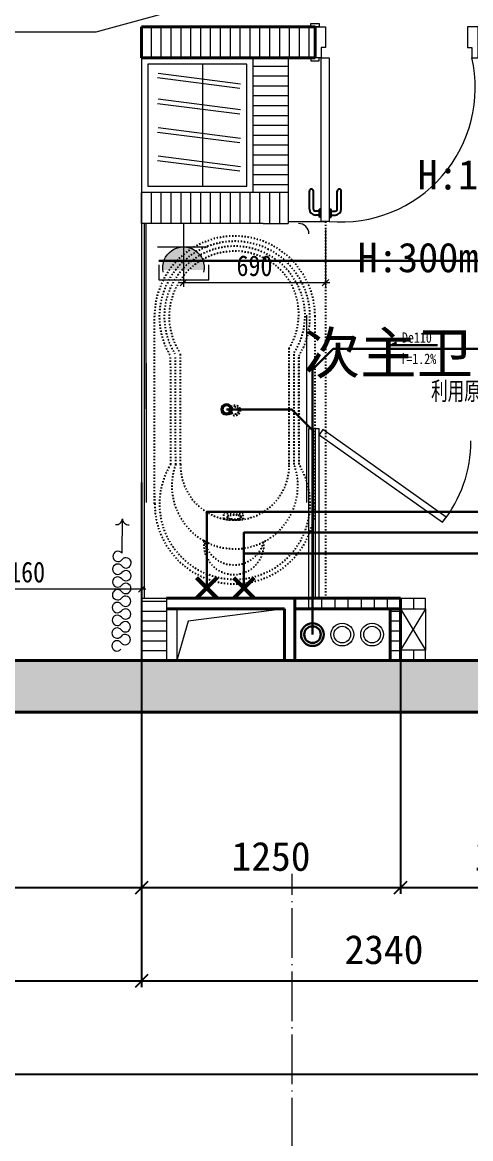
# Model space of a CAD drawing. Header units: millimetres. Extents: x -64529 to 3079702, y -28926 to 77119.
# Drawn here: x -30896 to -28731, y 282 to 5673 of the extents above; entities that cross this region are included whole.
import ezdxf

# ---------------------------------------------------------------- set-up
doc = ezdxf.new("R2010")
doc.units = ezdxf.units.MM
doc.header["$LTSCALE"] = 10
doc.linetypes.add('ACAD_ISO03W100', pattern=[30, 12, -18])
doc.linetypes.add('ACAD_ISO04W100', pattern=[30.5, 24, -3, 0.5, -3])
doc.layers.get('0').update_dxf_attribs({"color": 255})
doc.layers.get('Defpoints').update_dxf_attribs({"color": 255})
for name, color, linetype, lineweight in [('1强弱电插座尺寸', 5, 'Continuous', 0), ('1强电插座布线图', 1, 'Continuous', 30), ('1强电插座布置图', 1, 'Continuous', 30), ('1排水布置图', 1, 'Continuous', 30), ('1浅浅', 251, 'Continuous', 20), ('1给水布置图', 4, 'Continuous', 30), ('1给水平面布置图', 4, 'Continuous', 13), ('A__轴线', 3, 'ACAD_ISO04W100', 0), ('图框', 255, 'Continuous', 0), ('标注', 250, 'Continuous', 0)]:
    doc.layers.add(name, color=color, linetype=linetype, lineweight=lineweight)
doc.layers.add('A—缺憾分析文字', color=40, linetype='Continuous')
doc.layers.add('家具内线', color=8, linetype='Continuous')
doc.styles.add('_THVAC_DIM', font='SIMPLEX', dxfattribs={"width": 0.8, "height": 3.5, "bigfont": 'HZTXT'})
doc.styles.get("Standard").update_dxf_attribs({"font": ''})
doc.styles.add('夏建东', font='', dxfattribs={"width": 0.85})
doc.styles.add('宋体', font='', dxfattribs={"height": 2.5})
doc.styles.get('Standard').set_extended_font_data('SimSun')
doc.styles.get('夏建东').set_extended_font_data('SimSun')
doc.styles.get('宋体').set_extended_font_data('SimSun')
doc.dimstyles.new('g', dxfattribs={"dimtxt": 100, "dimasz": 31, "dimexe": 21, "dimexo": 30, "dimgap": 31, "dimtad": 1, "dimtih": 1, "dimtoh": 1, "dimdec": 0, "dimrnd": 10, "dimdsep": 46, "dimtxsty": '夏建东', "dimblk": 'OBLIQUE', "dimcen": 2.5, "dimdle": 21, "dimclrd": 5, "dimclre": 5, "dimclrt": 5, "dimadec": 0, "dimazin": 0, "dimtfac": 1, "dimtdec": 0, "dimtmove": 2, "dimatfit": 3, "dimldrblk": 'DOT', "dimfxl": 300, "dimlwd": -1, "dimlwe": -1, "dimarcsym": 1})
doc.dimstyles.new('副本 外标注', dxfattribs={"dimtxt": 140, "dimasz": 60, "dimexe": 30, "dimexo": 30, "dimgap": 80, "dimtad": 1, "dimtoh": 1, "dimdec": 0, "dimtxsty": 'Standard', "dimblk": 'OBLIQUE', "dimcen": 2.5, "dimdle": 60, "dimclrd": 250, "dimclre": 250, "dimclrt": 44, "dimadec": 0, "dimazin": 0, "dimtfac": 1, "dimtdec": 0, "dimtix": 1, "dimtmove": 0, "dimatfit": 3, "dimldrblk": 'DOTSMALL', "dimfxl": 1, "dimtfill": 1, "dimarcsym": 0})

# ---------------------------------------------------------------- blocks, each defined once
blk = doc.blocks.new('热水')
at = {"layer": '图框', "color": 1, "lineweight": 0, "const_width": 40, "elevation": 5661.889613087639}
for points in [[(228689.2219960826, 195326.7155215512), (228490.363704078, 195525.5738135558)], [(228689.2219960826, 195525.5738135558), (228490.363704078, 195326.7155215512)]]:
    blk.add_lwpolyline(points, dxfattribs=at)
blk = doc.blocks.new('冷水')
at = {"layer": '图框', "color": 4, "lineweight": 0, "const_width": 40, "elevation": 5661.889613087639}
for points in [[(228130.8196649959, 195325.4180977831), (228329.6779570004, 195524.2763897876)], [(228329.6779570004, 195325.4180977831), (228130.8196649959, 195524.2763897876)]]:
    blk.add_lwpolyline(points, dxfattribs=at)
blk = doc.blocks.new('fewfwfew')
at = {"layer": '家具内线'}
for p, q in [((708264.2427490427, 17846.2178773566), (708244.9744580053, 17846.2178773566)), ((708264.2427490427, 17855.85202287532), (708264.2427490427, 17817.31544080044)), ((708273.8768945615, 17855.85202287532), (708264.2427490427, 17855.85202287532)), ((708312.4134766363, 17855.85202287532), (708322.047622155, 17855.85202287532)), ((708322.047622155, 17855.85202287532), (708322.047622155, 17817.31544080044)), ((708322.047622155, 17846.2178773566), (708341.3159131925, 17846.2178773566)), ((708216.0720214491, 17817.31544080044), (708216.0720214491, 17730.60813113197)), ((708235.3403124865, 17817.31544080044), (708235.3403124865, 17730.60813113197)), ((708264.2427490427, 17826.94958631916), (708244.9744580053, 17826.94958631916)), ((708273.8768945615, 17817.31544080044), (708264.2427490427, 17817.31544080044)), ((708312.4134766363, 17817.31544080044), (708322.047622155, 17817.31544080044)), ((708322.047622155, 17826.94958631916), (708341.3159131925, 17826.94958631916)), ((708350.9500587112, 17817.31544080044), (708350.9500587112, 17730.60813113197)), ((708370.2183497486, 17817.31544080044), (708370.2183497486, 17730.60813113197))]:
    blk.add_line(p, q, dxfattribs=at)
for centre, radius, start, end in [((708244.9744580053, 17817.31544080044), 28.90243655615651, 90, 180), ((708341.3159131925, 17817.31544080044), 28.90243655615651, 0, 90), ((708244.9744580053, 17817.31544080044), 9.634145518718837, 90, 180), ((708341.3159131925, 17817.31544080044), 9.634145518718837, 0, 90), ((708225.7061669679, 17730.60813113197), 9.634145518718837, 180, 0), ((708360.5842042299, 17730.60813113197), 9.634145518718837, 180, 0)]:
    blk.add_arc(centre, radius, start, end, dxfattribs=at)
blk = doc.blocks.new('_Oblique')
at = {"color": 0, "linetype": 'ByBlock', "lineweight": -2}
blk.add_line((-0.5, -0.5), (0.5, 0.5), dxfattribs=at)
blk = doc.blocks.new('*D599')
at = {"layer": '1浅浅', "color": 250, "lineweight": -2, "transparency": 16777216}
for p, q in [((-35240.00220906642, 1764.537958424698), (-35240.00220906642, 564.5379584246984)), ((-17760.0022090663, 1764.537958424698), (-17760.0022090663, 564.5379584246984)), ((-35300.00220906642, 594.5379584246984), (-17700.0022090663, 594.5379584246984))]:
    blk.add_line(p, q, dxfattribs=at)
at = {"layer": 'Defpoints', "color": 0, "lineweight": 30, "transparency": 16777216}
for p in [(-35240.00220906642, 1794.537958424698), (-17760.0022090663, 1794.537958424698), (-17760.0022090663, 594.5379584246984)]:
    blk.add_point(p, dxfattribs=at)
at = {"layer": '1浅浅', "color": 250, "lineweight": -2, "transparency": 16777216, "xscale": 60, "yscale": 60, "zscale": 60, "rotation": 180}
blk.add_blockref('_Oblique', (-35240.00220906642, 594.5379584246984), dxfattribs=at)
at = {"layer": '1浅浅', "color": 250, "lineweight": -2, "transparency": 16777216, "xscale": 60, "yscale": 60, "zscale": 60}
blk.add_blockref('_Oblique', (-17760.0022090663, 594.5379584246984), dxfattribs=at)
at = {"layer": '1浅浅', "color": 44, "transparency": 16777216, "insert": (-26500.00220906636, 744.5379584246984), "char_height": 140, "attachment_point": 5, "bg_fill": 3, "box_fill_scale": 1.1, "bg_fill_color": 256, "bg_fill_true_color": 13158600, "bg_fill_transparency": 14240840}
blk.add_mtext('17480', dxfattribs=at)
blk = doc.blocks.new('_DotSmall')
at = {"color": 0, "linetype": 'ByBlock', "const_width": 0.5}
blk.add_lwpolyline([(-0.0625, 0, 1), (0.0625, 0, 1)], format="xyb", close=True, dxfattribs=at)
blk = doc.blocks.new('*D619')
at = {"layer": '1浅浅', "color": 250, "lineweight": -2, "transparency": 16777216}
for p, q in [((-30320.00220906619, 2861.549874377859), (-30320.00220906619, 1014.537958424698)), ((-27980.00220906642, 2861.549874377859), (-27980.00220906642, 1014.537958424698)), ((-30380.00220906619, 1044.537958424698), (-27920.00220906642, 1044.537958424698))]:
    blk.add_line(p, q, dxfattribs=at)
at = {"layer": 'Defpoints', "color": 0, "lineweight": 30, "transparency": 16777216}
for p in [(-30320.00220906619, 2891.549874377859), (-27980.00220906642, 2891.549874377859), (-27980.00220906642, 1044.537958424698)]:
    blk.add_point(p, dxfattribs=at)
at = {"layer": '1浅浅', "color": 250, "lineweight": -2, "transparency": 16777216, "xscale": 60, "yscale": 60, "zscale": 60, "rotation": 180}
blk.add_blockref('_Oblique', (-30320.00220906619, 1044.537958424698), dxfattribs=at)
at = {"layer": '1浅浅', "color": 250, "lineweight": -2, "transparency": 16777216, "xscale": 60, "yscale": 60, "zscale": 60}
blk.add_blockref('_Oblique', (-27980.00220906642, 1044.537958424698), dxfattribs=at)
at = {"layer": '1浅浅', "color": 44, "transparency": 16777216, "insert": (-29150.0022090663, 1194.537958424698), "char_height": 140, "attachment_point": 5, "bg_fill": 3, "box_fill_scale": 1.1, "bg_fill_color": 256, "bg_fill_true_color": 13158600, "bg_fill_transparency": 14240840}
blk.add_mtext('2340', dxfattribs=at)
blk = doc.blocks.new('*D621')
at = {"layer": '1浅浅', "color": 250, "lineweight": -2, "transparency": 16777216}
for p, q in [((-30320.0022090663, 2861.54987437783), (-30320.0022090663, 1464.537958424698)), ((-35240.00220906642, 1764.537958424698), (-35240.00220906642, 1464.537958424698)), ((-35300.00220906642, 1494.537958424698), (-30260.0022090663, 1494.537958424698))]:
    blk.add_line(p, q, dxfattribs=at)
at = {"layer": 'Defpoints', "color": 0, "lineweight": 30, "transparency": 16777216}
for p in [(-30320.0022090663, 2891.54987437783), (-35240.00220906642, 1794.537958424698), (-30320.0022090663, 1494.537958424698)]:
    blk.add_point(p, dxfattribs=at)
at = {"layer": '1浅浅', "color": 250, "lineweight": -2, "transparency": 16777216, "xscale": 60, "yscale": 60, "zscale": 60, "rotation": 180}
blk.add_blockref('_Oblique', (-35240.00220906642, 1494.537958424698), dxfattribs=at)
at = {"layer": '1浅浅', "color": 250, "lineweight": -2, "transparency": 16777216, "xscale": 60, "yscale": 60, "zscale": 60}
blk.add_blockref('_Oblique', (-30320.0022090663, 1494.537958424698), dxfattribs=at)
at = {"layer": '1浅浅', "color": 44, "transparency": 16777216, "insert": (-32780.00220906636, 1644.537958424698), "char_height": 140, "attachment_point": 5, "bg_fill": 3, "box_fill_scale": 1.1, "bg_fill_color": 256, "bg_fill_true_color": 13158600, "bg_fill_transparency": 14240840}
blk.add_mtext('4920', dxfattribs=at)
blk = doc.blocks.new('*D622')
at = {"layer": '1浅浅', "color": 250, "lineweight": -2, "transparency": 16777216}
for p, q in [((-30320.00220906619, 3451.407215692379), (-30320.00220906619, 1014.537958424698)), ((-35240.00220906642, 1764.537958424698), (-35240.00220906642, 1014.537958424698)), ((-35300.00220906642, 1044.537958424698), (-30260.00220906619, 1044.537958424698))]:
    blk.add_line(p, q, dxfattribs=at)
at = {"layer": 'Defpoints', "color": 0, "lineweight": 30, "transparency": 16777216}
for p in [(-30320.00220906619, 3481.407215692379), (-35240.00220906642, 1794.537958424698), (-30320.00220906619, 1044.537958424698)]:
    blk.add_point(p, dxfattribs=at)
at = {"layer": '1浅浅', "color": 250, "lineweight": -2, "transparency": 16777216, "xscale": 60, "yscale": 60, "zscale": 60, "rotation": 180}
blk.add_blockref('_Oblique', (-35240.00220906642, 1044.537958424698), dxfattribs=at)
at = {"layer": '1浅浅', "color": 250, "lineweight": -2, "transparency": 16777216, "xscale": 60, "yscale": 60, "zscale": 60}
blk.add_blockref('_Oblique', (-30320.00220906619, 1044.537958424698), dxfattribs=at)
at = {"layer": '1浅浅', "color": 44, "transparency": 16777216, "insert": (-32780.0022090663, 1194.537958424698), "char_height": 140, "attachment_point": 5, "bg_fill": 3, "box_fill_scale": 1.1, "bg_fill_color": 256, "bg_fill_true_color": 13158600, "bg_fill_transparency": 14240840}
blk.add_mtext('4920', dxfattribs=at)
blk = doc.blocks.new('20180421.144813')
at = {"layer": 'A__轴线'}
blk.add_line((8869.532985620986, 2405.383668316935), (8869.532985620986, 800.0003805101724), dxfattribs=at)
blk = doc.blocks.new('_Dot')
at = {"color": 0, "linetype": 'ByBlock', "lineweight": -2}
blk.add_line((-0.5, 0), (-1, 0), dxfattribs=at)
at = {"color": 0, "linetype": 'ByBlock', "const_width": 0.5}
blk.add_lwpolyline([(-0.25, 0, 1), (0.25, 0, 1)], format="xyb", close=True, dxfattribs=at)
blk = doc.blocks.new('*D680')
at = {"layer": '1强弱电插座尺寸', "color": 5, "transparency": 16777216}
for p, q in [((-31503.50237901125, 2936.65955391794), (-30299.00220906619, 2936.65955391794)), ((-31482.50237901125, 2621.549874377888), (-31482.50237901125, 2957.65955391794)), ((-30320.00220906619, 2621.549874377873), (-30320.00220906619, 2957.65955391794))]:
    blk.add_line(p, q, dxfattribs=at)
at = {"layer": 'Defpoints', "color": 0, "lineweight": 30, "transparency": 16777216}
for p in [(-30320.00220906619, 2936.65955391794), (-31482.50237901125, 2591.549874377888), (-30320.00220906619, 2591.549874377873)]:
    blk.add_point(p, dxfattribs=at)
at = {"layer": '1强弱电插座尺寸', "color": 5, "transparency": 16777216, "xscale": 31, "yscale": 31, "zscale": 31, "rotation": 180}
blk.add_blockref('_Oblique', (-31482.50237901125, 2936.65955391794), dxfattribs=at)
at = {"layer": '1强弱电插座尺寸', "color": 5, "transparency": 16777216, "xscale": 31, "yscale": 31, "zscale": 31}
blk.add_blockref('_Oblique', (-30320.00220906619, 2936.65955391794), dxfattribs=at)
at = {"layer": '1强弱电插座尺寸', "color": 5, "transparency": 16777216, "insert": (-30901.25229403872, 3017.65955391794), "char_height": 100, "attachment_point": 5, "style": '夏建东'}
blk.add_mtext('1160', dxfattribs=at)
blk = doc.blocks.new('*D648')
at = {"layer": '1浅浅', "color": 250, "lineweight": -2, "transparency": 16777216}
for p, q in [((-30320.00220906619, 2861.509409972132), (-30320.00220906619, 1464.537958424815)), ((-29070.00220906642, 2861.509409972132), (-29070.00220906642, 1464.537958424815)), ((-30380.00220906619, 1494.537958424815), (-29010.00220906642, 1494.537958424815))]:
    blk.add_line(p, q, dxfattribs=at)
at = {"layer": 'Defpoints', "color": 0, "lineweight": 30, "transparency": 16777216}
for p in [(-30320.00220906619, 2891.509409972132), (-29070.00220906642, 2891.509409972132), (-29070.00220906642, 1494.537958424815)]:
    blk.add_point(p, dxfattribs=at)
at = {"layer": '1浅浅', "color": 250, "lineweight": -2, "transparency": 16777216, "xscale": 60, "yscale": 60, "zscale": 60, "rotation": 180}
blk.add_blockref('_Oblique', (-30320.00220906619, 1494.537958424815), dxfattribs=at)
at = {"layer": '1浅浅', "color": 250, "lineweight": -2, "transparency": 16777216, "xscale": 60, "yscale": 60, "zscale": 60}
blk.add_blockref('_Oblique', (-29070.00220906642, 1494.537958424815), dxfattribs=at)
at = {"layer": '1浅浅', "color": 44, "transparency": 16777216, "insert": (-29695.0022090663, 1644.537958424815), "char_height": 140, "attachment_point": 5, "bg_fill": 3, "box_fill_scale": 1.1, "bg_fill_color": 256, "bg_fill_true_color": 13158600, "bg_fill_transparency": 14239292}
blk.add_mtext('1250', dxfattribs=at)
blk = doc.blocks.new('*D649')
at = {"layer": '1浅浅', "color": 250, "lineweight": -2, "transparency": 16777216}
for p, q in [((-29070.00220906642, 2861.49625409492), (-29070.00220906642, 1464.537958424815)), ((-27980.00220906642, 2861.549874377975), (-27980.00220906642, 1464.537958424815)), ((-29130.00220906642, 1494.537958424815), (-27920.00220906642, 1494.537958424815))]:
    blk.add_line(p, q, dxfattribs=at)
at = {"layer": 'Defpoints', "color": 0, "lineweight": 30, "transparency": 16777216}
for p in [(-29070.00220906642, 2891.49625409492), (-27980.00220906642, 2891.549874377975), (-27980.00220906642, 1494.537958424815)]:
    blk.add_point(p, dxfattribs=at)
at = {"layer": '1浅浅', "color": 250, "lineweight": -2, "transparency": 16777216, "xscale": 60, "yscale": 60, "zscale": 60, "rotation": 180}
blk.add_blockref('_Oblique', (-29070.00220906642, 1494.537958424815), dxfattribs=at)
at = {"layer": '1浅浅', "color": 250, "lineweight": -2, "transparency": 16777216, "xscale": 60, "yscale": 60, "zscale": 60}
blk.add_blockref('_Oblique', (-27980.00220906642, 1494.537958424815), dxfattribs=at)
at = {"layer": '1浅浅', "color": 44, "transparency": 16777216, "insert": (-28525.00220906642, 1644.537958424815), "char_height": 140, "attachment_point": 5, "bg_fill": 3, "box_fill_scale": 1.1, "bg_fill_color": 256, "bg_fill_true_color": 13158600, "bg_fill_transparency": 11485132}
blk.add_mtext('1090', dxfattribs=at)
blk = doc.blocks.new('20180515.19413')
at = {"layer": 'A—缺憾分析文字', "color": 250, "linetype": 'ACAD_ISO03W100', "ltscale": 0.05}
for p, q in [((0.8144152425229549, 386.9625370933709), (0, 1291.17391251149)), ((0.8782432926818728, 387.0743698191864), (0.06382805062457919, 1291.285745237305)), ((775.7245658661122, 387.7722669400309), (774.9101506233856, 1291.983642357684)), ((650.129377505742, 576.2747679593076), (649.6258881278336, 1135.27808590215)), ((650.6236458336934, 577.5845802787726), (650.120156455785, 1136.587898221615)), ((650.6874738838524, 577.6964130041224), (650.183984505944, 1136.699730946965)), ((78.49073654320091, 577.3596673945931), (78.02153170853853, 1098.298283591218)), ((102.2451919093728, 577.3810628185083), (101.7759870742448, 1098.319679015133)), ((125.9996472746134, 577.4024582424236), (125.5242362525314, 1105.231546270478)), ((673.8838328714482, 576.2961633827572), (673.3982834974304, 1115.381441122669)), ((674.378101198934, 577.6059757022222), (673.8925518253818, 1116.691253442134)), ((674.4419292490929, 577.7178084280376), (673.9563798755407, 1116.803086167484)), ((697.6382882371545, 576.3175588066724), (697.1662016082555, 1100.455710824396)), ((698.1325565651059, 577.6273711266031), (697.6604699362069, 1101.765523143861)), ((698.1963846152648, 577.7392038519529), (697.7242979863659, 1101.877355869677)), ((335.3833284126595, 313.7063298991916), (335.3554310128093, 344.6796534790692)), ((427.1478312215768, 311.2929906638374), (427.1199546344578, 342.2432058898767)), ((427.6420995495282, 312.6028029833024), (427.6142229624093, 343.553018208876))]:
    blk.add_line(p, q, dxfattribs=at)
for centre, major_axis, ratio, start_param, end_param in [((386.9288929589093, 1290.21304874197), (324.1615642209762, -164.8463383089367), 0.9999999997201312, -0.07849385938375941, 4.167954387122613), ((387.4869893370196, 1291.63469378725), (345.5306699572083, -175.2295174975561), 0.9999999997194389, 0.4702372804976758, 3.611829934087469), ((386.9288929589093, 1290.21304874197), (324.1359068083784, -102.3606636356578), 0.9999999991459679, 0.8603832596108356, 4.0033893241851), ((386.9288929589093, 1290.21304874197), (283.092748821403, -140.7678683530494), 0.9999999997110028, 1.007503368436948, 4.178548445306188), ((401.8843520469964, 1294.508833080813), (289.8121264158833, -147.0083405648326), 0.9999999997196373, -0.1091574454083069, 1.036925889408766), ((377.2747925072908, 1301.577913498323), (284.1173523164729, -144.7120322299037), 0.9999999997200413, -0.07237481606024909, 0.9709483518515714), ((101.7697808863595, 1105.210150847029), (16.79694328665421, -16.79694328665421), 0.9999999997495451, 0.7862988543149672, 1.360908767957805), ((388.0385034694336, 837.4946950155345), (22.7937111993382, -12.59993075814527), 0.9999999997143547, 0.03722759819135213, 6.320412905370938), ((388.0385034694336, 837.4946950155345), (16.24879769344979, -8.03354567094609), 0.9999999997053146, -0.008583729967102549, 6.274601577212484), ((387.7433082014322, 386.0016733243165), (324.7732796365083, -163.6378678862027), 0.9999999997188087, 3.054206677249225, 7.300654923955593), ((387.8675195379183, 473.0421356123907), (271.3550752795024, -137.2339203378783), 0.9999999997200583, 3.259575272515224, 7.097858039779807), ((388.0508812232874, 570.5030963516829), (233.6119611595882, -118.9281380438395), 0.9999999997184987, 3.586158902400769, 6.776092892651869), ((388.3014045795426, 387.4233183695969), (345.7086781982072, -174.8780646681157), 0.999999999719251, 3.610813056792529, 6.752405710382322), ((385.0654072277248, 487.6255780312267), (133.2907854664775, -71.68113840626125), 0.9999999997303333, -1.412055615807563, -0.7958007624934925), ((353.469739147462, 322.0563683000428), (2.336017763370045, -2.336017763370045), 0.999999999751195, 2.939674862255603, 3.927891507917114), ((368.1681352276355, 299.7912712607567), (21.20103026765014, -21.20103026765013), 0.9999999997557344, 2.623516787959882, 2.939674862230389), ((378.0881093842909, 263.5707876489532), (47.75596691764108, -47.75596691764106), 0.9999999998760676, 2.469660123056358, 2.623516788016897), ((384.7139871008694, 205.4261471203563), (89.13652681319932, -89.13652681319931), 0.9999999997102789, 2.357095180992808, 2.469660122978766), ((384.7139870999381, 205.4261471198906), (89.13652681820382, -89.1365268182038), 0.9999999998231216, 2.244530239142113, 2.357095181049223), ((391.2351134167984, 263.5826290369068), (-47.75596689561714, -47.75596689561715), 0.9999999999926937, 3.6614699010314, 3.815326566029192), ((401.0898245889693, 299.8209235293825), (21.20103026527632, -21.20103026527632), 0.9999999998749742, 1.774515500001455, 2.090673574179607), ((415.7480888990685, 322.112461848933), (2.336017763355599, -2.3360177633556), 0.9999999996921926, 0.7862988543568825, 1.774515499945894), ((390.5295940428041, 664.753356757391), (321.5328602669691, -151.3001834668241), 0.9999999996996574, -1.286795092251013, -1.027746668254414), ((353.469739147462, 322.0563683000428), (2.336017763302046, -2.336017763302044), 0.9999999997427655, 3.927891507921329, 4.916108153545707), ((368.1280034575611, 344.3479066195932), (21.20103026449646, -21.20103026449647), 0.9999999999140221, -1.367077153586765, -1.050919079393352), ((377.9827146297321, 380.5862011120689), (47.75596692807073, -47.75596692807072), 0.9999999996276331, -1.05091907951554, -0.8970624145413493), ((384.5038409456611, 438.7426830276881), (89.1365268173247, -89.13652681732468), 0.9999999998214149, -0.8970624144483329, -0.7844974725414104), ((384.5038409465924, 438.7426830276881), (89.13652685605766, -89.13652685605764), 0.9999999998384211, -0.7844974725329075, -0.6719325305495467), ((391.1297186617739, 380.5980424995569), (47.75596691740987, -47.75596691740987), 0.9999999998761118, -0.6719325305326715, -0.5180758655711464), ((401.049692818895, 344.3775588886847), (21.20103026770977, -21.20103026770977), 0.9999999997894286, -0.5180758656082998, -0.2019177913527841), ((415.7480888990685, 322.112461848933), (2.336017763261561, -2.336017763261562), 0.9999999997574889, -0.2019177913888295, 0.786298854324234), ((383.2532771835104, 190.1850203329732), (129.8036180945127, -65.14755881587132), 0.9999999997196599, 3.504805627620639, 6.852095826732681), ((383.7751688649878, 239.3632077735883), (131.7287188192306, -67.30033542947588), 0.999999999714875, 3.812862660170674, 6.522643071484811)]:
    blk.add_ellipse(centre, major_axis=major_axis, ratio=ratio, start_param=start_param, end_param=end_param, dxfattribs=at)
blk = doc.blocks.new('20180505.12473001')
at = {"layer": '标注', "linetype": 'ByBlock'}
h = blk.add_hatch(color=1, dxfattribs=at)
edge = h.paths.add_edge_path()
edge.add_ellipse((212.7924167731544, 124.6777897740249), major_axis=(0.03986578997752468, 99.78542773120378), ratio=0.9999999997999972, start_angle=-6.934333766432928, end_angle=186.9801148277267, ccw=False)
edge.add_line((224.8792567144847, 223.7284913209733), (224.8792567144847, 25.62708822720015))
at = {"layer": '标注', "color": 1}
for p, q in [((112.6541767530143, 0, -3.227987689999998e-08), (112.6541767530143, 242.0213128537871, -3.227987689999998e-08)), ((0, 124.6777897740249, -3.227987689999998e-08), (132.0781222843798, 124.6777897740249, -3.227987689999998e-08))]:
    blk.add_line(p, q, dxfattribs=at)
at = {"layer": '标注', "color": 1, "elevation": -3.227987689999998e-08}
blk.add_lwpolyline([(200.0007933814777, 5.396163456141949), (271.6257926871767, 5.396163456141949), (271.6257926871767, 247.637637262349), (200.0007933814777, 247.637637262349)], dxfattribs=at)
at = {"layer": '标注', "color": 1, "extrusion": (0, 0, -0.9999999999999999)}
blk.add_ellipse((212.7924167731544, 124.6777897740249, -3.227987689999998e-08), major_axis=(0.03986578997752467, 99.78542773120377), ratio=0.9999999997999972, start_param=2.918756425460126, end_param=6.505222505054936, dxfattribs=at)
blk = doc.blocks.new('*D1276')
at = {"layer": '1强弱电插座尺寸', "color": 5, "transparency": 16777216}
for p, q in [((-30117.59999999987, 4671.549874377868), (-30117.59999999987, 4394.894086749293)), ((-29432.25647780128, 4671.549874377868), (-29432.25647780128, 4394.894086749293)), ((-30138.59999999987, 4415.894086749293), (-29411.25647780128, 4415.894086749293))]:
    blk.add_line(p, q, dxfattribs=at)
at = {"layer": 'Defpoints', "color": 0, "linetype": 'Continuous', "lineweight": 30, "transparency": 16777216}
for p in [(-30117.59999999987, 4701.549874377868), (-29432.25647780128, 4701.549874377868), (-29432.25647780128, 4415.894086749293)]:
    blk.add_point(p, dxfattribs=at)
at = {"layer": '1强弱电插座尺寸', "color": 5, "linetype": 'Continuous', "transparency": 16777216, "xscale": 31, "yscale": 31, "zscale": 31, "rotation": 180}
blk.add_blockref('_Oblique', (-30117.59999999987, 4415.894086749293), dxfattribs=at)
at = {"layer": '1强弱电插座尺寸', "color": 5, "linetype": 'Continuous', "transparency": 16777216, "xscale": 31, "yscale": 31, "zscale": 31}
blk.add_blockref('_Oblique', (-29432.25647780128, 4415.894086749293), dxfattribs=at)
at = {"layer": '1强弱电插座尺寸', "color": 5, "linetype": 'Continuous', "lineweight": 30, "transparency": 16777216, "insert": (-29774.92823890057, 4496.894086749293), "char_height": 100, "attachment_point": 5, "style": '夏建东'}
blk.add_mtext('690', dxfattribs=at)

msp = doc.modelspace()

# ---------------------------------------------------------------- hatches: boundary and pattern name
at = {"layer": '1浅浅'}
h = msp.add_hatch(color=251, dxfattribs=at)
h.dxf.hatch_style = 1
h.paths.add_polyline_path([(-35490.00220906642, 3071.549874377961), (-35240.00220906645, 3071.549874377961), (-35240.00220906642, 2591.549874377961), (-27980.00220906642, 2591.549874377728), (-27980.00220906642, 6651.549874377844), (-27980.00220906642, 6851.549874377844), (-27730.00220906639, 6851.549874377844), (-27730.00220906642, 2341.549874377844), (-35490.00220906642, 2341.549874377961)])
at = {"layer": '1浅浅', "lineweight": 0}
h = msp.add_hatch(dxfattribs=at)
h.set_pattern_fill('ANSI31', color=251, scale=15, angle=45, style=0)
h.set_pattern_definition([(90, (-30320.0022090663, 5501.550889610819), (-47.62500000000001, 0), [])])
h.paths.add_polyline_path([(-30320.0022090663, 5651.549874377844), (-29482.25635047188, 5651.549874377844), (-29482.25635047188, 5501.550889610819), (-30320.0022090663, 5501.550889610819)])
at = {"layer": '1浅浅', "lineweight": 15}
h = msp.add_hatch(dxfattribs=at)
h.set_pattern_fill('ANSI31', color=251, scale=15, angle=135, style=0)
h.set_pattern_definition([(180, (470497.8808531181, 14986.64813287617), (-3.552713678800501e-15, -47.625), [])])
h.paths.add_polyline_path([(-29782.25635047185, 5500.178570811786), (-29612.2563504717, 5500.178570811786), (-29612.2563504717, 4851.549874377873), (-29782.25635047185, 4851.549874377873)])
h = msp.add_hatch(dxfattribs=at)
h.set_pattern_fill('ANSI31', color=251, scale=15, angle=45, style=0)
h.set_pattern_definition([(90, (-30320.0022090663, 4701.549874377859), (-47.62500000000001, 0), [])])
h.paths.add_polyline_path([(-30320.0022090663, 4851.549874377873), (-29612.25635047165, 4851.549874377873), (-29612.25635047165, 4701.549874377859), (-30320.0022090663, 4701.549874377859)])
at = {"layer": '1浅浅', "lineweight": 0}
h = msp.add_hatch(dxfattribs=at)
h.set_pattern_fill('ANSI31', color=251, scale=15, angle=135)
h.set_pattern_definition([(180, (-30320.00220906619, 2591.549874377873), (-3.552713678800501e-15, -47.625), [])])
h.paths.add_polyline_path([(-30320.00220906619, 2891.509409972015), (-30200.00220906619, 2891.509409972015), (-30200.00220906619, 2591.549874377873), (-30320.00220906619, 2591.549874377873)])

# ---------------------------------------------------------------- linework, layer by layer
at = {"layer": '1强电插座布线图', "color": 2, "linetype": 'Continuous', "lineweight": 30}
msp.add_lwpolyline([(-27980.0022090663, 4521.549874377553), (-30237.00000000001, 4521.549874377553)], dxfattribs=at)
at = {"layer": '1排水布置图', "elevation": 3.227987689999998e-08}
msp.add_lwpolyline([(-28891.01023710477, 4113.359108164917), (-29115.68967988533, 4113.359108164917), (-29088.93635404953, 4126.183399282406)], dxfattribs=at)
at = {"layer": '1排水布置图', "linetype": 'Continuous', "lineweight": 30}
for points in [[(-29495.00220906642, 2716.553106698837), (-29495.00220906642, 3996.122222091071), (-29395.00220906642, 4096.122222091071), (-28405.69999999995, 4096.122222091071)], [(-29909.41122291878, 3804.042115345444), (-29595.00220906642, 3804.042115345444), (-29495.00220906642, 3704.042115345444), (-29495.00220906642, 3704.042115345444)]]:
    msp.add_lwpolyline(points, dxfattribs=at)
for centre, radius in [((-29909.41122291878, 3804.042115345444), 25), ((-29909.41122291878, 3804.042115345444), 20), ((-29495.00220906642, 2716.553106698837), 55), ((-29495.00220906642, 2716.553106698837), 40)]:
    msp.add_circle(centre, radius, dxfattribs=at)
at = {"layer": '1浅浅', "color": 251, "lineweight": 40}
for p, q in [((-30320.00220906619, 5651.549874377844), (-29482.25635047188, 5651.549874377844)), ((-30320.0022090663, 5651.54987437799), (-29482.25635047188, 5651.549874377844)), ((-30320.0022090663, 5651.54987437799), (-30320.0022090663, 5501.549874377801)), ((-29482.25635047188, 5651.549874377844), (-29482.25635047188, 5501.549874377713)), ((-30320.00220906642, 5501.549874377801), (-29482.25635047188, 5501.549874377713)), ((-29482.25635047188, 5501.549874377713), (-29612.25635047188, 5501.549874377743)), ((-29070.00220906642, 2891.496254094804), (-30200.00220906619, 2891.512239192889)), ((-29580.00220906642, 2891.509409971943), (-29580.00220906642, 2591.509409972015)), ((-29070.00220906642, 2891.496254094804), (-29070.00220906642, 2841.593664433953)), ((-29629.90421968257, 2841.536827997043), (-30200.00220906619, 2841.478956552033)), ((-29900.00220906642, 2841.509409972015), (-29630.00220906642, 2841.509409972015)), ((-29630.00220906642, 2841.509409972015), (-29630.00220906642, 2591.509409972015)), ((-29070.00220906654, 2841.509409972234), (-29580.00220906642, 2841.541893619986)), ((-29120.00220906654, 2841.590619091963), (-29120.00220906642, 2591.509409972015)), ((-29070.00220906654, 2841.593664433953), (-29070.00220906642, 2591.509409972015)), ((-35240.00220906642, 2591.549874377946), (-27980.00220906642, 2591.54987437783)), ((-27980.00220906642, 2591.54987437783), (-29499.85578541831, 2591.54987437783)), ((-27980.00220906642, 2591.549874377713), (-28880.00220906642, 2591.549874377713)), ((-35490.00220906642, 2341.549874377946), (-27730.00220906642, 2341.54987437783)), ((-35490.00220906642, 2341.549874377946), (-27730.00220906642, 2341.54987437783))]:
    msp.add_line(p, q, dxfattribs=at)
at = {"layer": '1浅浅', "color": 251, "lineweight": 15}
for p, q in [((-30320.0022090663, 5501.549874377801), (-30320.0022090663, 4851.549874377873)), ((-29782.25635047185, 5501.549874377746), (-29782.25635047199, 4851.549874377859)), ((-29612.25635047191, 5501.549874377728), (-29612.25635047165, 4701.549874377859)), ((-30026.12927976915, 5470.178570811786), (-30026.12927976915, 4881.549874377873)), ((-29845.89887962282, 5353.036492771987), (-30243.37179056358, 5404.088546419336)), ((-29842.55883905176, 5374.781472169498), (-30240.03174999147, 5425.833525814751)), ((-29842.55883905176, 5250.69102353383), (-30240.03174999147, 5301.743077179083)), ((-29845.89887962282, 5228.94604413632), (-30243.37179056358, 5279.998097783669)), ((-29845.89887962282, 5090.520959860619), (-30243.37179056358, 5141.573013507968)), ((-29842.55883905176, 5112.265939258129), (-30240.03174999148, 5163.317992903382)), ((-29842.55883905176, 4975.53318650728), (-30240.03174999147, 5026.585240152534)), ((-29845.89887962282, 4953.78820710977), (-30243.37179056358, 5004.840260757119)), ((-30320.0022090663, 4851.549874377873), (-30320.0022090663, 4701.549874377873)), ((-29612.25635047165, 4851.549874377873), (-30320.0022090663, 4851.549874377873)), ((-30320.00220906619, 4701.590338783688), (-30320.0022090663, 2891.54987437783)), ((-29732.25635047199, 4701.549874377859), (-30320.0022090663, 4701.549874377873)), ((-30308.00220906619, 4701.590338783688), (-30308.00220906619, 2891.54987437783)), ((-29732.25635047199, 4701.549874377859), (-29612.25635047165, 4701.549874377859)), ((-29612.25635048634, 4710.549874377859), (-29432.25635048634, 4710.549874377859))]:
    msp.add_line(p, q, dxfattribs=at)
at = {"layer": '1浅浅', "color": 251, "lineweight": 5}
msp.add_line((-30026.12927976915, 5501.549874377772), (-30026.12927976915, 5500.178570811786), dxfattribs=at)
at = {"layer": '1浅浅', "color": 251, "ltscale": 0.05}
for p, q in [((-29521.7251605221, 3354.319687269941), (-29522.53957576483, 4258.531062687594)), ((-29512.27134529581, 3711.549874377655), (-29462.27134529581, 3711.549874377757)), ((-30414.23115864816, 3109.337949063338), (-30412.42230478256, 3275.990105886536))]:
    msp.add_line(p, q, dxfattribs=at)
at = {"layer": '1浅浅', "color": 251, "lineweight": 0}
msp.add_line((-30150.00220906619, 2841.48403212204), (-30150.00220906619, 2591.549874377873), dxfattribs=at)
at = {"layer": '1浅浅', "color": 251}
for p, q in [((-29630.00220906642, 2841.509409972015), (-30095.75664845284, 2781.143246253152)), ((-30095.75664845284, 2781.143246253152), (-30150.01378655097, 2591.509409972015)), ((-29480.00220906642, 2591.549874378092), (-29580.00220906642, 2591.549874377859))]:
    msp.add_line(p, q, dxfattribs=at)
at = {"layer": '1浅浅', "color": 251, "ltscale": 100}
msp.add_line((-28890.40220906679, 2591.549874377859), (-29480.00220906642, 2591.549874378092), dxfattribs=at)
at = {"layer": '1浅浅', "color": 251}
for points in [[(-29462.25635262696, 5666.714007446848), (-29462.25635238749, 5651.714007446877), (-29502.25635238738, 5651.71400680831), (-29502.25635262684, 5666.71400680831)], [(-30320.0022090663, 5651.549874377844), (-29482.25635047188, 5651.549874377844), (-29482.25635047188, 5501.550889610819), (-30320.0022090663, 5501.550889610819)], [(-29432.25635127002, 5551.549875174984), (-29452.25635127002, 5551.549874856617), (-29452.25635047188, 5501.549874856675), (-29482.25635047188, 5501.549874377713), (-29482.25635238738, 5651.714007127579), (-29432.25635238749, 5651.714007925781)], [(-28745.99117672304, 5551.792316182822), (-28725.99117672304, 5551.792316503052), (-28725.99117592478, 5501.792316503037), (-28695.99117592478, 5501.792316981955), (-28695.99110666116, 5651.792316981911), (-28745.99110666116, 5651.792316183681)], [(-29462.2563502323, 5486.549874697012), (-29462.25635047188, 5501.549874696982), (-29502.25635047176, 5501.549874058444), (-29502.2563502323, 5486.549874058474)]]:
    msp.add_lwpolyline(points, close=True, dxfattribs=at)
at = {"layer": '1浅浅', "color": 251, "lineweight": 15}
for points in [[(-29452.2563504784, 5501.956449731937), (-29413.71976840357, 5501.805559102373), (-29413.71976840357, 4711.62414416486), (-29452.2563504784, 4711.775034794424)], [(-30290.0022090663, 4881.549874377873), (-29812.25635047185, 4881.549874377873), (-29812.25635047185, 5470.178570811786), (-30290.0022090663, 5470.178570811786)]]:
    msp.add_lwpolyline(points, close=True, dxfattribs=at)
at = {"layer": '1浅浅', "color": 251, "lineweight": 15, "ltscale": 50}
msp.add_lwpolyline([(-29462.27134531056, 3681.54987437783), (-28867.27074708325, 3258.614550588085), (-28849.88984336588, 3283.066629967288), (-29444.8904415932, 3706.001953757033)], close=True, dxfattribs=at)
at = {"layer": '1浅浅', "color": 251, "lineweight": 0}
msp.add_lwpolyline([(-30320.00220906619, 2891.509409972015), (-30200.00220906619, 2891.509409972015), (-30200.00220906619, 2591.549874377873), (-30320.00220906619, 2591.549874377873)], close=True, dxfattribs=at)
at = {"layer": '1浅浅', "color": 251, "lineweight": 9}
for centre, radius, start, end in [((-29356.71686202766, 5356.503250720292), 647.2432338355792, 264.9473973969192, 12.97193015988999), ((-29361.03107676059, 3651.54987437783), 631.0288676794735, 321.4871651247186, 0)]:
    msp.add_arc(centre, radius, start, end, dxfattribs=at)
at = {"layer": '1浅浅', "color": 251, "lineweight": 15}
msp.add_arc((-29562.25705778186, 4651.549874377859), 50, 359.9991894878314, 90, dxfattribs=at)
at = {"layer": '1浅浅', "color": 251, "ltscale": 0.05}
for centre, radius, start, end in [((-30442.10102737929, 3277.091951439623), 29.6991689878217, 263.9091473411011, 357.8738263223717), ((-30382.72665811471, 3276.447497989982), 29.6991689878217, 180.8824379271337, 274.8471169051878), ((-30433.81975132414, 3093.804532279435), 25, 38.41381112770996, 320.3424531212865), ((-30394.82410370326, 3062.520417015534), 25, 216.5751196943129, 142.1811445515366), ((-30434.48960402935, 3032.090095211519), 25, 38.41381112770996, 320.3424531212865), ((-30395.49395640707, 3000.805979948083), 25, 216.5751196943129, 142.1811445515366), ((-30435.15945673362, 2970.375658143777), 25, 38.41381112770996, 320.3424531212865), ((-30435.82930943836, 2908.661221075745), 25, 38.41381112770996, 320.3424531212865), ((-30396.16380911228, 2939.091542879993), 25, 216.5751196943129, 142.1811445515366), ((-30436.49916214357, 2846.946784008003), 25, 38.41381112770996, 320.3424531212865), ((-30396.83366181749, 2877.377105812193), 25, 216.5751196943129, 142.1811445515366), ((-30437.16901484831, 2785.232346940145), 25, 38.41381112770996, 320.3424531212865), ((-30397.50351452223, 2815.662668744335), 25, 216.5751196943129, 142.1811445515366), ((-30398.17336722743, 2753.948231676652), 25, 216.5751196943129, 142.1811445515366), ((-30437.83886755352, 2723.517909872404), 25, 38.41381112770996, 320.3424531212865), ((-30398.84321993218, 2692.233794608444), 25, 216.5751196943129, 142.1811445515366), ((-30438.50872025872, 2661.803472804371), 25, 38.41381112770996, 320.3424531212865)]:
    msp.add_arc(centre, radius, start, end, dxfattribs=at)
for major_axis, ratio, start_param, end_param in [((22.7937111993382, -12.59993075814527), 0.9999999997143547, 0.03722759819135213, 6.320412905370938), ((16.24879769344979, -8.03354567094609), 0.9999999997053146, -0.008583729967102549, 6.274601577212484)]:
    msp.add_ellipse((-29909.41122291878, 3804.042115345444), major_axis=major_axis, ratio=ratio, start_param=start_param, end_param=end_param, dxfattribs=at)
at = {"layer": '1给水平面布置图', "color": 1, "linetype": 'Continuous', "lineweight": 30}
for points in [[(-19668.4, 2598.5), (-19668.4, 3339.5), (-21485.90000000002, 3339.5), (-21485.90000000002, 6490.400000000503), (-17968.2, 6490.400000000503), (-17968.2, 6590.400000000503), (-21485.90000000002, 6590.400000000503), (-21485.90000000002, 7415.400000000373), (-22350.7, 7415.400000000373), (-22350.7, 15686.1), (-27453.36445432565, 15686.1), (-27453.36445432565, 17010.2), (-27553.36445432565, 17010.2), (-27553.36445432565, 15586.1), (-22450.7, 15586.1), (-22450.7, 7415.400000000373), (-28505.69999999995, 7415.400000000373), (-28505.69999999995, 3208.599999999628), (-29825.71466486251, 3208.599999999628), (-29825.71466486251, 3108.599999999628), (-28405.69999999995, 3108.599999999628), (-28405.69999999995, 7315.400000000373)], [(-29825.71466486251, 2941.220814215791), (-29825.71466486251, 3108.599999999628)]]:
    msp.add_lwpolyline(points, dxfattribs=at)
at = {"layer": '1给水平面布置图', "linetype": 'Continuous', "lineweight": 30}
msp.add_lwpolyline([(-28605.69999999995, 3308.599999999627), (-30005.48668440359, 3308.599999999628), (-30005.48668440359, 2941.869526099865)], dxfattribs=at)

# ---------------------------------------------------------------- block references
at = {"layer": '1强电插座布置图', "color": 255, "rotation": 270}
msp.add_blockref('20180505.12473001', (-30242.27778977389, 4701.549874377868, 3.227987689999998e-08), dxfattribs=at)
at = {"layer": '1浅浅', "color": 251, "lineweight": 0, "rotation": 180}
msp.add_blockref('fewfwfew', (678860.157126158, 22588.5120066729), dxfattribs=at)
at = {"layer": '1给水布置图', "color": 7, "xscale": -0.5, "yscale": 0.5, "zscale": 0.5, "rotation": 180}
for name in ['冷水', '热水']:
    msp.add_blockref(name, (-144120.6110899026, 100654.2931479925, -2830.94480654382), dxfattribs=at)

# ---------------------------------------------------------------- texts
at = {"layer": '1强弱电插座尺寸', "color": 5, "char_height": 142.8840000003787, "width": 2002.012067565901, "attachment_point": 1}
for s, insert in [('H:1200mm', (-28987.07828304263, 5008.642159782514, -3.227987690003259e-08)), ('H:300mm', (-29276.82369722194, 4608.965893779765, -3.227987690003259e-08))]:
    msp.add_mtext(s, dxfattribs=dict(at, insert=insert))
at = {"layer": '1排水布置图', "char_height": 50, "width": 69.6462750509381, "attachment_point": 3, "style": '夏建东'}
for s, insert in [('De110', (-28918.85148435556, 4175.729901181777, 3.227987689999998e-08)), ('i=1.2%', (-28897.85656154067, 4073.272625529217, 3.227987689999998e-08))]:
    msp.add_mtext(s, dxfattribs=dict(at, insert=insert))
at = {"layer": '1排水布置图', "linetype": 'Continuous', "lineweight": 30, "insert": (-28922.5013132256, 3939.217941305973), "char_height": 100, "width": 1390.997790849178, "attachment_point": 1, "style": '_THVAC_DIM'}
msp.add_mtext('利用原有管道', dxfattribs=at)
at = {"layer": '1浅浅', "color": 251, "lineweight": 5, "style": '宋体'}
msp.add_text('次主卫', height=200, dxfattribs=at).set_placement((-29537.88480030935, 3976.035211481329))

# ---------------------------------------------------------------- dimensions: what is measured, and where the dimension line sits
at = {"layer": '1强弱电插座尺寸', "linetype": 'Continuous', "lineweight": 30}
dim = msp.add_linear_dim(base=(-29432.25647780128, 4415.894086749293), p1=(-30117.59999999987, 4701.549874377868), p2=(-29432.25647780128, 4701.549874377868), dimstyle='g', override={"dimzin": 0, "dimfxlon": 1}, dxfattribs=at)
dim.commit()
dim.dimension.update_dxf_attribs({"geometry": '*D1276', "text_midpoint": (-29774.92823890057, 4496.894086749293)})
at = {"layer": '1浅浅', "color": 251}
dim = msp.add_linear_dim(base=(-17760.0022090663, 594.5379584246984), p1=(-35240.00220906642, 1794.537958424698), p2=(-17760.0022090663, 1794.537958424698), dimstyle='副本 外标注', dxfattribs=at)
dim.commit()
dim.dimension.update_dxf_attribs({"geometry": '*D599', "text_midpoint": (-26500.00220906636, 744.5379584246984)})

# ---------------------------------------------------------------- leaders
at = {"layer": '1强弱电插座尺寸', "color": 5}
msp.add_leader([(-29373.43576016353, 5946.264193519601), (-30540.41120011523, 5624.869808194926), (-32246.94432651276, 5624.869808194926)], dimstyle='g', dxfattribs=at)

# ---------------------------------------------------------------- next in the draw order: dimensions: what is measured, and where the dimension line sits
at = {"layer": '1浅浅', "color": 251}
dim = msp.add_linear_dim(base=(-27980.00220906642, 1044.537958424698), p1=(-30320.00220906619, 2891.549874377859), p2=(-27980.00220906642, 2891.549874377859), dimstyle='副本 外标注', dxfattribs=at)
dim.commit()
dim.dimension.update_dxf_attribs({"geometry": '*D619', "text_midpoint": (-29150.0022090663, 1194.537958424698)})

# ---------------------------------------------------------------- next in the draw order: hatches: boundary and pattern name
at = {"layer": '1浅浅', "lineweight": 0}
h = msp.add_hatch(dxfattribs=at)
h.set_pattern_fill('ANSI31', color=251, scale=20, angle=225, style=0)
h.set_pattern_definition([(270, (-19353.16738280096, -709818.5833361541), (63.49999999999999, -1.454639462369435e-14), [])])
h.paths.add_polyline_path([(-29580.00220906642, 2891.509409971884), (-29580.00220906642, 2841.54189362), (-29069.99714338477, 2841.606820311339), (-29070.00220906642, 2891.553200027949)])
h = msp.add_hatch(dxfattribs=at)
h.set_pattern_fill('ANSI31', color=251, scale=20, angle=225, style=0)
h.set_pattern_definition([(270, (-29070.00220908103, 2841.455789688887), (63.5, -1.06581410364015e-14), [])])
h.paths.add_polyline_path([(-29070.00220908103, 2841.455789688887), (-28950.00220908103, 2841.455789688887), (-28950.00220908103, 2891.455789688887), (-29070.00220908103, 2891.455789688887)])
h = msp.add_hatch(dxfattribs=at)
h.set_pattern_fill('ANSI31', color=251, scale=15, angle=135)
h.set_pattern_definition([(180, (-29119.99714338489, 2591.509410486251), (-3.552713678800501e-15, -47.625), [])])
h.paths.add_polyline_path([(-29119.99714338489, 2841.588589378509), (-29069.99714338477, 2841.588589378509), (-29069.99714338477, 2591.509410486251), (-29119.99714338489, 2591.509410486251)])
h = msp.add_hatch(dxfattribs=at)
h.set_pattern_fill('ANSI31', color=251, scale=20, angle=225, style=0)
h.set_pattern_definition([(270, (-29070.00220908112, 2591.509409971968), (63.5, -1.06581410364015e-14), [])])
h.paths.add_polyline_path([(-29070.00220908112, 2591.509409971968), (-28950.00220908112, 2591.509409971968), (-28950.00220908112, 2641.509409971968), (-29070.00220908112, 2641.509409971968)])

# ---------------------------------------------------------------- next in the draw order: linework, layer by layer
at = {"layer": '1浅浅', "color": 251, "ltscale": 0.05}
for p, q in [((-29512.27134529615, 2891.512700411804), (-29512.27134529581, 3711.549874377655)), ((-29492.27134529581, 3711.549874377713), (-29492.27134529592, 2891.512700411804)), ((-29482.27134529581, 3711.549874377713), (-29482.27134529592, 2891.512700411804)), ((-29462.27134529615, 2891.512700411789), (-29462.27134529581, 3711.549874377641))]:
    msp.add_line(p, q, dxfattribs=at)
at = {"layer": '1浅浅', "color": 251}
for p, q in [((-29070.00220908103, 2841.553200028036), (-28950.00220908103, 2641.509409971968)), ((-28950.00220908103, 2841.455789688887), (-29070.00220908106, 2641.509409971968)), ((-28950.00220908103, 2841.455789688887), (-28950.00220908103, 2641.509409971968))]:
    msp.add_line(p, q, dxfattribs=at)
for points in [[(-29070.00220908103, 2841.455789688887), (-28950.00220908103, 2841.455789688887), (-28950.00220908103, 2891.455789688887), (-29070.00220908103, 2891.455789688887)], [(-29070.00220908112, 2591.509409971968), (-28950.00220908112, 2591.509409971968), (-28950.00220908112, 2641.509409971968), (-29070.00220908112, 2641.509409971968)]]:
    msp.add_lwpolyline(points, close=True, dxfattribs=at)
for centre, radius in [((-29495.00220906642, 2716.553106698837), 55), ((-29495.00220906642, 2716.553106698837), 40), ((-29351.15366178333, 2716.553106698837), 55), ((-29351.15366178333, 2716.553106698837), 40), ((-29207.30511450023, 2716.553106698837), 55), ((-29207.30511450023, 2716.553106698837), 40)]:
    msp.add_circle(centre, radius, dxfattribs=at)

# ---------------------------------------------------------------- next in the draw order: dimensions: what is measured, and where the dimension line sits
dim = msp.add_linear_dim(base=(-30320.0022090663, 1494.537958424698), p1=(-35240.00220906642, 1794.537958424698), p2=(-30320.0022090663, 2891.54987437783), dimstyle='副本 外标注', dxfattribs=at)
dim.commit()
dim.dimension.update_dxf_attribs({"geometry": '*D621', "text_midpoint": (-32780.00220906636, 1644.537958424698)})

# ---------------------------------------------------------------- next in the draw order: dimensions: what is measured, and where the dimension line sits
dim = msp.add_linear_dim(base=(-30320.00220906619, 1044.537958424698), p1=(-35240.00220906642, 1794.537958424698), p2=(-30320.00220906619, 3481.407215692379), dimstyle='副本 外标注', dxfattribs=at)
dim.commit()
dim.dimension.update_dxf_attribs({"geometry": '*D622', "text_midpoint": (-32780.0022090663, 1194.537958424698)})

# ---------------------------------------------------------------- next in the draw order: linework, layer by layer
at = {"layer": '1浅浅', "color": 251, "ltscale": 0.05}
for p, q in [((-30296.63531114569, 3353.509957423281), (-30297.44972638821, 4701.549874377873)), ((-30296.57148309553, 3353.621790149096), (-30297.38589833759, 4257.833165567215))]:
    msp.add_line(p, q, dxfattribs=at)

# ---------------------------------------------------------------- next in the draw order: block references
at = {"layer": '1浅浅', "color": 251}
msp.add_blockref('20180421.144813', (-38464.53519468749, -705.4624220854748), dxfattribs=at)
at = {"layer": '1浅浅', "color": 251, "lineweight": 15}
msp.add_blockref('20180515.19413', (-30257.58657494814, 2961.492019368365), dxfattribs=at)

# ---------------------------------------------------------------- next in the draw order: dimensions: what is measured, and where the dimension line sits
at = {"layer": '1强弱电插座尺寸', "color": 5}
dim = msp.add_linear_dim(base=(-30320.00220906619, 2936.65955391794), p1=(-31482.50237901125, 2591.549874377888), p2=(-30320.00220906619, 2591.549874377873), dimstyle='g', dxfattribs=at)
dim.commit()
dim.dimension.update_dxf_attribs({"geometry": '*D680', "text_midpoint": (-30901.25229403872, 3017.65955391794)})

# ---------------------------------------------------------------- next in the draw order: dimensions: what is measured, and where the dimension line sits
at = {"layer": '1浅浅', "color": 251}
dim = msp.add_linear_dim(base=(-29070.00220906642, 1494.537958424815), p1=(-30320.00220906619, 2891.509409972132), p2=(-29070.00220906642, 2891.509409972132), dimstyle='副本 外标注', dxfattribs=at)
dim.commit()
dim.dimension.update_dxf_attribs({"geometry": '*D648', "text_midpoint": (-29695.0022090663, 1644.537958424815)})

# ---------------------------------------------------------------- next in the draw order: linework, layer by layer
at = {"layer": '1浅浅', "color": 251, "lineweight": 15}
for p, q in [((-30320.00220906619, 4701.590338783688), (-30320.0022090663, 2891.54987437783)), ((-30308.00220906619, 4701.590338783688), (-30308.00220906619, 2891.54987437783))]:
    msp.add_line(p, q, dxfattribs=at)
at = {"layer": 'A—缺憾分析文字', "color": 250, "linetype": 'ACAD_ISO03W100', "ltscale": 0.05}
msp.add_line((-29432.25635048634, 4710.549874377859), (-29432.28208292046, 2891.502510632105), dxfattribs=at)

# ---------------------------------------------------------------- next in the draw order: dimensions: what is measured, and where the dimension line sits
at = {"layer": '1浅浅', "color": 251}
dim = msp.add_linear_dim(base=(-27980.00220906642, 1494.537958424815), p1=(-29070.00220906642, 2891.49625409492), p2=(-27980.00220906642, 2891.549874377975), dimstyle='副本 外标注', dxfattribs=at)
dim.commit()
dim.dimension.update_dxf_attribs({"geometry": '*D649', "text_midpoint": (-28525.00220906642, 1644.537958424815)})

doc.saveas('drawing.dxf')
